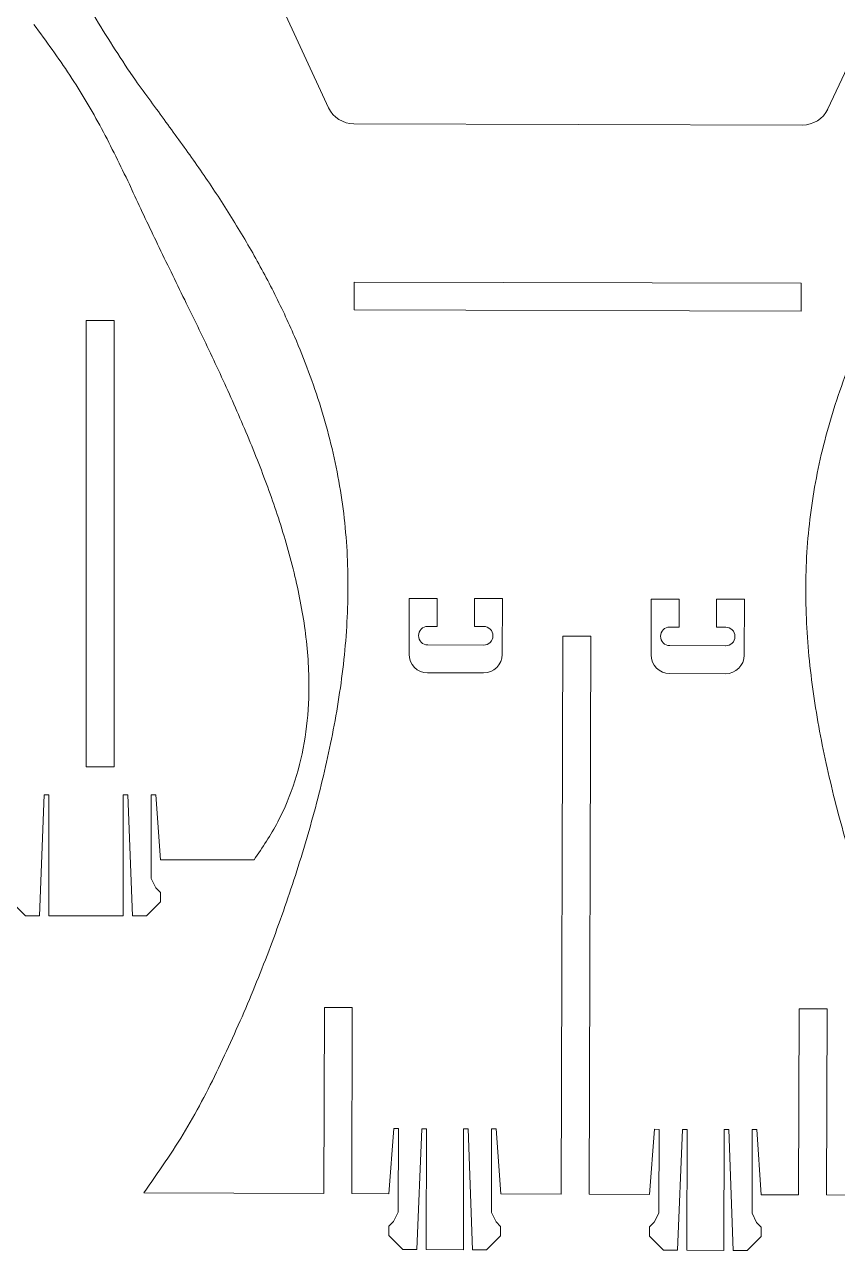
# Model space of a CAD drawing. Header units: millimetres. Extents: x 8 to 591, y 12 to 890.
# Drawn here: x 170.6 to 257.9, y 30.1 to 161.9 of the extents above; entities that cross this region are included whole.
import ezdxf

# ---------------------------------------------------------------- set-up
doc = ezdxf.new("R2010")
doc.units = ezdxf.units.MM

msp = doc.modelspace()

# ---------------------------------------------------------------- linework, layer by layer
at = {"color": 7, "linetype": 'Continuous', "lineweight": 15}
for p, q in [((192.13, 177.02), (203.27, 152.99)), ((256.88, 152.85), (268.15, 176.82)), ((182.51, 155.94), (181.94, 156.76)), ((205.98, 151.25), (254.16, 151.12)), ((181.86, 144.75), (182.28, 143.84)), ((254.02, 134.12), (206.02, 134.25)), ((206.02, 134.25), (206.02, 131.25)), ((254.02, 134.12), (254.02, 131.12)), ((206.02, 131.25), (254.02, 131.12)), ((177.21, 130.12), (180.21, 130.12)), ((177.21, 130.12), (177.21, 82.12)), ((180.21, 130.12), (180.21, 82.12)), ((211.93, 100.24), (211.91, 94.24)), ((214.93, 100.23), (211.93, 100.24)), ((214.92, 97.23), (214.93, 100.23)), ((218.93, 100.22), (218.92, 97.22)), ((221.93, 100.21), (218.93, 100.22)), ((221.91, 94.21), (221.93, 100.21)), ((237.93, 100.17), (237.91, 94.17)), ((240.93, 100.16), (237.93, 100.17)), ((240.92, 97.16), (240.93, 100.16)), ((244.93, 100.15), (244.92, 97.15)), ((247.93, 100.14), (244.93, 100.15)), ((247.91, 94.14), (247.93, 100.14)), ((213.92, 97.23), (214.92, 97.23)), ((218.92, 97.22), (219.92, 97.22)), ((239.92, 97.16), (240.92, 97.16)), ((244.92, 97.15), (245.92, 97.14)), ((219.92, 95.22), (213.92, 95.23)), ((228.25, 36.19), (228.42, 96.19)), ((228.42, 96.19), (231.42, 96.18)), ((231.25, 36.18), (231.42, 96.18)), ((245.92, 95.14), (239.92, 95.16)), ((213.91, 92.23), (219.91, 92.22)), ((239.91, 92.16), (245.91, 92.14)), ((177.21, 82.12), (180.21, 82.12)), ((172.71, 79.12), (172.21, 66.12)), ((173.21, 79.12), (172.71, 79.12)), ((173.21, 66.12), (173.21, 79.12)), ((181.21, 79.12), (181.71, 79.12)), ((181.21, 66.12), (181.21, 79.12)), ((181.71, 79.12), (182.21, 66.12)), ((184.21, 79.12), (184.71, 79.12)), ((184.21, 70.12), (184.21, 79.12)), ((184.71, 79.12), (185.21, 72.12)), ((185.21, 72.12), (195.26, 72.12)), ((184.71, 69.12), (184.21, 70.12)), ((185.21, 68.62), (184.71, 69.12)), ((185.21, 67.62), (185.21, 68.62)), ((170.71, 66.12), (169.21, 67.62)), ((183.71, 66.12), (185.21, 67.62)), ((172.21, 66.12), (170.71, 66.12)), ((181.21, 66.12), (173.21, 66.12)), ((182.21, 66.12), (183.71, 66.12)), ((202.81, 56.26), (202.75, 36.26)), ((205.81, 56.25), (202.81, 56.26)), ((205.75, 36.26), (205.81, 56.25)), ((253.75, 36.12), (253.81, 56.12)), ((253.81, 56.12), (256.81, 56.11)), ((256.81, 56.11), (256.75, 36.11)), ((210.27, 43.24), (209.75, 36.24)), ((210.77, 43.24), (210.27, 43.24)), ((210.75, 34.24), (210.77, 43.24)), ((213.27, 43.23), (212.74, 30.24)), ((213.77, 43.23), (213.27, 43.23)), ((213.74, 30.23), (213.77, 43.23)), ((217.74, 30.22), (217.77, 43.22)), ((217.77, 43.22), (218.27, 43.22)), ((218.27, 43.22), (218.74, 30.22)), ((220.75, 34.21), (220.77, 43.21)), ((220.77, 43.21), (221.27, 43.21)), ((221.27, 43.21), (221.75, 36.21)), ((238.27, 43.17), (237.75, 36.17)), ((238.77, 43.16), (238.27, 43.17)), ((238.75, 34.16), (238.77, 43.16)), ((241.27, 43.16), (240.74, 30.16)), ((241.77, 43.16), (241.27, 43.16)), ((241.74, 30.16), (241.77, 43.16)), ((245.74, 30.15), (245.77, 43.14)), ((245.77, 43.14), (246.27, 43.14)), ((246.27, 43.14), (246.74, 30.14)), ((248.75, 34.14), (248.77, 43.14)), ((248.77, 43.14), (249.27, 43.14)), ((249.27, 43.14), (249.75, 36.13)), ((202.75, 36.26), (183.4, 36.32)), ((209.75, 36.24), (205.75, 36.26)), ((228.25, 36.19), (221.75, 36.21)), ((231.25, 36.18), (237.75, 36.17)), ((249.75, 36.13), (253.75, 36.12)), ((256.75, 36.11), (276.1, 36.06)), ((209.74, 32.74), (210.25, 33.24)), ((210.25, 33.24), (210.75, 34.24)), ((221.25, 33.21), (220.75, 34.21)), ((221.74, 32.71), (221.25, 33.21)), ((237.74, 32.67), (238.25, 33.17)), ((238.25, 33.17), (238.75, 34.16)), ((249.25, 33.14), (248.75, 34.14)), ((249.74, 32.63), (249.25, 33.14)), ((209.74, 31.74), (209.74, 32.74)), ((211.24, 30.24), (209.74, 31.74)), ((220.24, 30.22), (221.74, 31.71)), ((221.74, 31.71), (221.74, 32.71)), ((237.74, 31.67), (237.74, 32.67)), ((239.24, 30.16), (237.74, 31.67)), ((248.24, 30.14), (249.74, 31.63)), ((249.74, 31.63), (249.74, 32.63)), ((212.74, 30.24), (211.24, 30.24)), ((217.74, 30.22), (213.74, 30.23)), ((218.74, 30.22), (220.24, 30.22)), ((240.74, 30.16), (239.24, 30.16)), ((241.74, 30.16), (245.74, 30.15)), ((246.74, 30.14), (248.24, 30.14))]:
    msp.add_line(p, q, dxfattribs=at)
for centre, radius, start, end in [((205.99, 154.25), 3, 204.8593, 269.8424), ((254.17, 154.12), 3, 269.8424, 334.8255), ((213.92, 96.23), 1, 89.8424, 269.8424), ((219.92, 96.22), 1, 269.8424, 89.8424), ((239.92, 96.16), 1, 89.8424, 269.8424), ((245.92, 96.14), 1, 269.8424, 89.8424), ((213.91, 94.23), 2, 179.8424, 269.8424), ((219.91, 94.22), 2, 269.8424, 359.8424), ((239.91, 94.16), 2, 179.8424, 269.8424), ((245.91, 94.14), 2, 269.8424, 359.8424)]:
    msp.add_arc(centre, radius, start, end, dxfattribs=at)
for points, knots in [([(181.94, 156.76), (180.52, 158.93), (177.68, 163.3), (174.11, 170.26), (170.52, 178.68), (167.33, 188.65), (165.24, 198.9), (164.25, 207.99), (164.02, 215.83), (164.44, 223.68), (165.59, 231.44), (167.46, 239.09), (169.44, 243.92), (170.44, 246.35)], [0, 0, 0, 0, 0.082687, 0.166089, 0.249387, 0.374747, 0.499306, 0.582726, 0.666302, 0.749364, 0.83338, 0.916294, 1, 1, 1, 1]), ([(171.61, 161.93), (172.92, 160.14), (175.55, 156.54), (178.96, 150.78), (180.9, 146.76), (181.86, 144.75)], [0, 0, 0, 0, 0.332014, 0.666032, 1, 1, 1, 1]), ([(183.4, 36.32), (184.96, 38.53), (188.06, 42.95), (191.72, 50.19), (195.02, 57.58), (197.95, 65.16), (200.52, 72.85), (202.67, 80.66), (204.33, 88.6), (205.32, 96.68), (205.44, 104.81), (204.53, 112.9), (202.58, 120.8), (200.05, 127.56), (197.38, 133.25), (194.8, 138), (191.98, 142.62), (188.96, 147.1), (185.75, 151.5), (183.61, 154.44), (182.51, 155.94)], [0, 0, 0, 0, 0.062386, 0.124564, 0.186952, 0.249608, 0.312075, 0.37437, 0.436695, 0.499452, 0.562028, 0.624228, 0.686998, 0.749583, 0.790729, 0.832216, 0.874311, 0.915819, 0.957068, 1, 1, 1, 1]), ([(276.1, 36.06), (274.56, 38.28), (271.48, 42.72), (267.87, 49.98), (264.6, 57.39), (261.72, 64.98), (259.19, 72.69), (257.08, 80.51), (255.47, 88.46), (254.52, 96.54), (254.45, 104.68), (255.4, 112.76), (257.39, 120.65), (259.96, 127.4), (262.67, 133.07), (265.26, 137.81), (268.11, 142.41), (271.16, 146.88), (274.39, 151.26), (276.55, 154.19), (277.65, 155.68)], [0, 0, 0, 0, 0.062386, 0.124564, 0.186952, 0.249608, 0.312075, 0.37437, 0.436695, 0.499452, 0.562028, 0.624228, 0.686998, 0.749582, 0.79073, 0.832216, 0.874311, 0.915819, 0.957068, 1, 1, 1, 1]), ([(195.26, 72.12), (196.16, 73.46), (197.94, 76.12), (199.76, 80.6), (200.86, 85.29), (201.29, 90.62), (200.92, 96.43), (199.72, 102.72), (197.97, 108.81), (195.77, 114.85), (193.3, 120.73), (190.6, 126.58), (187.77, 132.42), (184.95, 138.15), (183.14, 142), (182.28, 143.84)], [0, 0, 0, 0, 0.062717, 0.125209, 0.188022, 0.250606, 0.333596, 0.415235, 0.500518, 0.58151, 0.666398, 0.750323, 0.833552, 0.920409, 1, 1, 1, 1])]:
    msp.add_open_spline(points, degree=3, knots=knots, dxfattribs=at)

doc.saveas('drawing.dxf')
